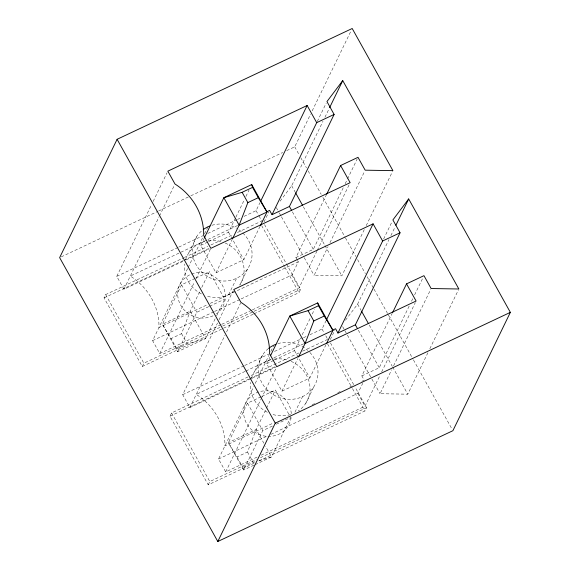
<?xml version="1.0" encoding="UTF-8"?>
<svg xmlns="http://www.w3.org/2000/svg" width="570" height="570" viewBox="0 0 570 570"><rect width="100%" height="100%" fill="white"/><g stroke="black" fill="none" stroke-linecap="round" stroke-linejoin="round"><path stroke-width="0.43" stroke-dasharray="2.85 2.14" d="M195.083 278.431L181.552 284.808L162.4 324.259L171.093 338.587L181.545 333.664L190.259 311.12L200.22 290.615M261.024 396.777L247.494 403.161L228.342 442.605L237.035 456.933L247.487 452.01L256.201 429.474L266.161 408.961M253.194 314.213L142.279 366.489L104.053 297.882L105.65 294.597L183.611 257.854M182.714 261.502L123.925 289.211L116.757 276.343L151.584 204.623M153.13 201.438L167.06 172.753M123.925 289.211L159.066 216.835M159.458 216.037L174.612 184.822M188.827 252.831L196.807 236.393M220.96 324.679L159.764 353.528L152.596 340.661L187.737 268.292M188.129 267.487L203.006 236.97M204.523 233.835L207.943 226.796M260.055 226.311L243.86 259.678L215.994 272.809L200.704 245.364L203.789 239.008M142.279 366.489L143.875 363.204L221.837 326.46M159.764 353.528L194.584 281.808M196.137 278.623L210.451 249.14M201.752 287.458L209.411 271.676L224.701 299.122L216.657 315.687M208.663 241.616L228.57 232.232L235.51 217.932M235.894 217.142L244.38 199.664M245.927 196.486L249.012 190.131M208.784 306.624L196.842 312.253L177.69 351.697L162.4 324.259L190.259 311.12L205.549 338.566L177.69 351.697L176.828 348.883L171.093 338.587M215.994 272.809L232.197 239.443M243.989 216.379L256.072 210.686L259.941 202.713M286.682 150.63L294.733 146.832L310.65 114.05M312.203 110.858L351.027 30.901M215.125 318.844L205.549 338.566L187.281 343.952L176.828 348.883M228.634 294.683L236.614 278.245M263.988 222.001L268.869 211.947M254.035 463.246L208.221 484.842L169.995 416.228L171.591 412.944L247.95 376.955M251.064 378.708L189.867 407.557L182.699 394.689L217.526 322.976M219.072 319.784L233.002 291.099M317.276 121.496L326.175 103.17M239.778 285.078L247.758 268.648M280.084 201.167L291.669 185.784L323.012 121.239M324.943 117.256L329.204 108.485M189.867 407.557L225.008 335.181M226.561 331.982L240.554 303.169M297.098 259.706L295.901 257.569L326.218 195.139M241.174 298.915L291.904 275.004L298.295 261.851L297.497 260.426M295.901 257.569L313.315 249.361L343.632 186.932M345.185 183.732L347.13 179.728M347.515 178.93L357.233 158.923M254.769 371.177L262.749 354.747M252.368 309.881L299.072 287.864L316.877 251.213M317.262 250.415L349.374 184.274M253.999 313.835L299.008 292.624L300.604 289.332L264.523 224.58M257.113 457.069L225.706 471.875L218.538 459.014L253.679 386.638M255.232 383.439L268.947 355.317M270.85 351.405L273.507 345.926M325.997 344.658L309.802 378.024L281.936 391.155L266.646 363.71L269.731 357.362M208.221 484.842L209.817 481.55L256.436 459.577M364.28 229.61L341.843 275.83L314.099 275.367L328.028 246.682M329.966 242.699L364.786 170.979M225.706 471.875L260.918 399.356M261.302 398.565L276.393 367.486M266.546 408.17L275.353 390.022L290.223 416.706M274.605 359.962L294.512 350.579L300.682 337.868M302.221 334.697L310.707 317.219M312.253 314.041L314.569 309.275M272.339 426.096L262.784 430.599L243.632 470.043L228.342 442.605L256.201 429.474L263.846 443.189M281.936 391.155L297.754 358.587M366.218 225.627L392.53 171.442M309.93 334.725L322.014 329.033L325.883 321.06M294.954 412.253L302.556 396.599M330.308 339.57L334.811 330.294M383.603 239.051L392.117 221.516M305.719 403.432L313.7 386.994M345.498 320.212L357.611 304.131L388.954 239.585M390.885 235.602L395.138 226.832M361.829 381.33L364.23 380.204L361.843 375.915L392.153 313.486M270.878 434.34L357.846 393.35L362.734 383.297M361.843 375.915L379.257 367.707L409.574 305.278M411.511 301.281L413.065 298.074M414.625 294.875L422.783 278.067M261.138 455.174L365.014 406.211L380.105 375.138M381.658 371.946L415.316 302.62M258.858 460.973L364.95 410.97L366.546 407.685L354.946 386.866M427.899 352.737L407.778 394.176L380.04 393.72L391.647 369.809M393.585 365.826L430.728 289.325M429.837 348.755L458.472 289.788M61.254 256.878L157.869 211.342M158.674 210.964L190.066 196.166M190.872 195.788L282.656 152.525M116.757 276.343L177.961 247.501M178.766 247.116L202.92 235.731M207.751 233.458L236.742 219.792M237.547 219.414L239.963 218.274M237.597 225.492L130.309 276.058A60.356 56.231 25.9 0 1 158.98 327.515L207.017 304.872M200.704 245.364L207.872 241.986M184.416 257.476L207.722 246.489M210.936 244.972L232.638 234.747M237.462 232.474L262.378 220.725M104.053 297.882L182.82 260.761M183.626 260.383L209.34 248.256M185.934 259.984L209.283 248.976M195.881 278.06L209.411 271.676M210.223 303.361L298.295 261.851M209.582 306.254L224.701 299.122M152.596 340.661L213.793 311.818M214.598 311.441L240.369 299.293M221.766 324.302L251.562 310.258M222.642 326.083L253.187 311.683M253.985 311.305L300.604 289.332M182.699 394.689L243.903 365.847M244.708 365.47L268.862 354.077M274.498 351.426L302.684 338.138M303.489 337.761L306.71 336.243M245.093 371.391L196.251 394.404A60.356 56.231 25.9 0 1 224.922 445.861L273.764 422.84M245.891 371.013L273.115 358.181M273.913 357.803L303.539 343.838M266.646 363.71L273.814 360.34M251.163 375.445L299.385 352.716M302.599 351.198L328.32 339.079M169.995 416.228L248.762 379.107M249.567 378.729L275.281 366.61M251.876 378.33L276.03 366.945M261.822 396.406L275.353 390.022M312.189 404.728L314.59 403.596M337.81 392.652L340.212 391.519M349.823 386.994L352.224 385.861M276.315 424.223L290.643 417.468L271.491 456.912L254.776 464.792M218.538 459.014L267.658 435.858M260.454 457.689L366.546 407.685M253.978 465.17L243.632 470.043L242.77 467.229L254.883 461.814M259.036 460.589L271.491 456.912L265.549 446.239M294.733 146.832L299.065 154.613M300.796 157.719L306.432 167.829M308.163 170.943L321.166 194.277M322.898 197.384L345 237.049M345.434 237.825L355.83 256.493M357.568 259.599L365.363 273.6M367.101 276.714L373.599 288.377M374.034 289.154L387.899 314.041M388.334 314.818L413.029 359.15M413.464 359.927L452.031 429.139M291.669 185.784L295.125 191.99M303.347 206.746L324.537 244.779M324.971 245.556L341.843 275.83M357.611 304.131L361.067 310.344M369.289 325.092L392.21 366.232M392.645 367.009L407.778 394.176M292.41 211.84L313.315 249.361M358.352 330.187L379.257 367.707M276.3 207.537L278.88 212.161M279.307 212.931L281.024 216.016M281.459 216.785L303.789 256.87M304.223 257.64L314.099 275.367M342.67 326.653L344.394 329.738M344.822 330.507L346.966 334.362M347.401 335.132L371.448 378.302M371.882 379.071L380.04 393.72M330.465 342.926L354.519 386.097M256.072 210.686L258.602 215.225M259.022 215.98L261.552 220.519M291.904 275.004L299.072 287.864M322.014 329.033L324.116 332.816M325.805 335.837L327.493 338.865M357.846 393.35L365.014 406.211M261.637 225.556L284.401 266.411M284.836 267.18L299.008 292.624M327.579 343.902L352.06 387.842M352.495 388.612L364.95 410.97M228.57 232.232L243.86 259.678M294.512 350.579L309.802 378.024M181.552 284.808L196.842 312.253M247.494 403.161L262.784 430.599M181.545 333.664L187.281 343.952M247.487 452.01L253.215 462.306M237.035 456.933L242.77 467.229M105.65 294.597L143.875 363.204M171.591 412.944L209.817 481.55M225.207 243.034A30.181 28.115 25.9 0 1 239.963 284.793M233.971 291.391A30.181 28.115 25.9 0 1 206.141 295.908M201.395 293.942A30.181 28.115 25.9 0 1 184.716 264.003M185.549 259.963A30.181 28.115 25.9 0 1 205.293 241.331M208.1 240.775A30.181 28.115 25.9 0 1 221.053 241.58M238.958 229.81A30.181 28.115 25.9 0 1 245.463 271.641A30.181 28.115 25.9 0 1 201.659 271.976A30.181 28.115 25.9 0 1 202.607 230.088M211.905 225.278A30.181 28.115 25.9 0 1 236.479 228.235M291.149 361.38A30.181 28.115 25.9 0 1 309.759 384.992A30.181 28.115 25.9 0 1 298.231 410.963M290.622 414.547A30.181 28.115 25.9 0 1 271.384 414.027M267.337 412.288A30.181 28.115 25.9 0 1 250.658 382.349M251.491 378.309A30.181 28.115 25.9 0 1 271.235 359.677M274.042 359.121A30.181 28.115 25.9 0 1 286.995 359.927M309.866 352.452A30.181 28.115 25.9 0 1 308.612 392.723A30.181 28.115 25.9 0 1 266.411 389.111A30.181 28.115 25.9 0 1 268.014 348.868M277.846 343.625A30.181 28.115 25.9 0 1 307.772 350.422M213.002 315.837A24.14 22.494 25.9 0 1 177.705 294.605A24.14 22.494 25.9 0 1 211.855 275.267A24.14 22.494 25.9 0 1 215.923 314.184M291.142 417.568A24.14 22.494 25.9 0 1 254.135 431.768A24.14 22.494 25.9 0 1 256.008 393.015A24.14 22.494 25.9 0 1 291.298 414.255"/><path stroke-width="0.85" d="M260.447 225.52L267.002 212.012L258.303 197.683L247.857 202.607L239.136 225.143L232.581 238.652M326.774 343.069L332.944 330.358L324.245 316.029L313.799 320.953L305.078 343.496L298.908 356.2M117.107 139.301L59.643 257.64L217.804 541.5L452.894 430.699L510.357 312.36L352.196 28.5L117.107 139.301L275.267 423.168L217.804 541.5M204.174 238.217L223.846 197.705L251.712 184.573L267.002 212.012L239.136 225.143L223.846 197.705L242.122 192.311L252.567 187.388L251.712 184.573M260.711 201.117L307.144 105.5L316.699 122.65L272.011 214.683L269.624 210.401L266.418 211.905M329.588 107.687L342.741 80.598L392.915 170.644L365.178 170.181L358.01 157.32L340.596 165.528L326.603 194.341M272.011 214.683L289.425 206.475L334.113 114.442L326.952 101.574L342.741 80.598M270.501 355.773L289.788 316.051L317.654 302.919L332.944 330.358L305.078 343.496L289.788 316.051L308.064 310.664L318.509 305.734L317.654 302.919M326.268 320.262L373.086 223.846L382.641 240.996L337.953 333.037L335.566 328.748L332.36 330.258M395.915 225.243L408.683 198.944L458.857 288.99L431.12 288.534L423.952 275.666L406.538 283.874L392.545 312.688M337.953 333.037L355.367 324.829L400.055 232.788L392.887 219.927L408.683 198.944M307.144 105.5L167.837 171.157L175.004 184.024A60.356 56.231 25.9 0 1 203.668 235.474L210.836 248.342L350.151 182.678L340.596 165.528M316.699 122.65L334.113 114.442M373.086 223.846L233.771 289.503L240.939 302.371A60.356 56.231 25.9 0 1 269.61 353.828L276.778 366.688L416.093 301.024L406.538 283.874M382.641 240.996L400.055 232.788M275.267 423.168L510.357 312.36M295.559 192.767L302.478 205.193M361.501 311.12L368.42 323.539M289.425 206.475L291.555 210.309M355.367 324.829L357.497 328.655M252.567 187.388L258.303 197.683M318.509 305.734L324.245 316.029M242.122 192.311L247.857 202.607M308.064 310.664L313.799 320.953M203.162 229.667A30.181 28.115 25.9 0 1 209.888 225.962M268.548 348.434A30.181 28.115 25.9 0 1 275.83 344.309"/></g></svg>
